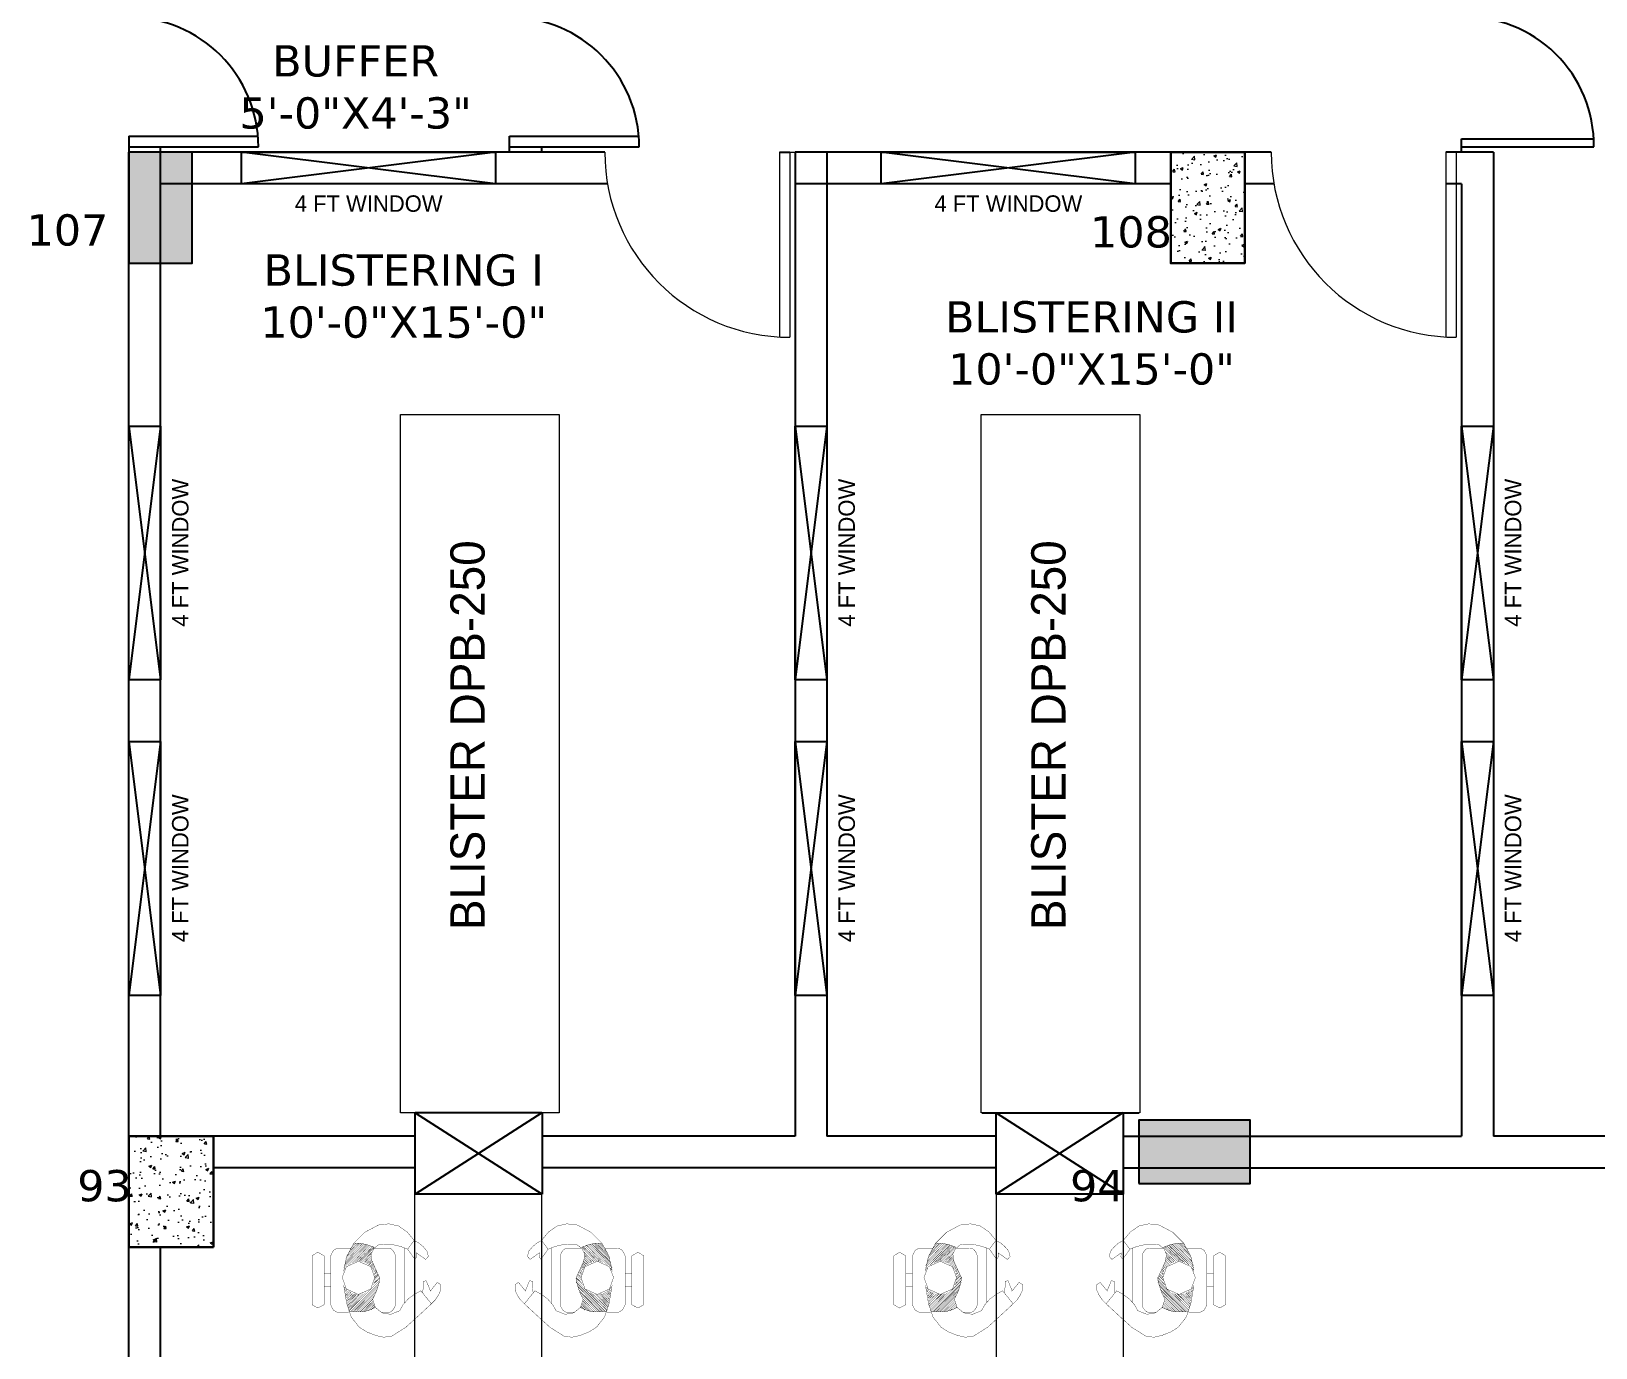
# Model space of a CAD drawing. Header units: inches. Extents: x -217 to 2701, y -906 to 3312.
# Drawn here: x 561.6 to 857.4, y 1628 to 1876.8 of the extents above; entities that cross this region are included whole.
import ezdxf

# ---------------------------------------------------------------- set-up
doc = ezdxf.new("R2010")
doc.units = ezdxf.units.IN
doc.header["$MEASUREMENT"] = 0
doc.linetypes.add('PHANTOM', pattern=[63.5, 31.75, -6.35, 6.35, -6.35, 6.35, -6.35])
doc.layers.get('0').update_dxf_attribs({"color": 8, "linetype": 'CONTINUOUS'})
for name, color, linetype, lineweight in [('AR. COLUMN', 160, 'CONTINUOUS', 30), ('AR. R.C.C HATCH', 253, 'CONTINUOUS', 9), ('PHAN', 8, 'PHANTOM', 18)]:
    doc.layers.add(name, color=color, linetype=linetype, lineweight=lineweight)
for name, color, linetype in [('COLUMN', 8, 'CONTINUOUS'), ('COLUMN HATCH', 8, 'CONTINUOUS'), ('MAA-CABLE TRAY', 8, 'CONTINUOUS'), ('TEXT', 8, 'CONTINUOUS'), ('WALL', 7, 'CONTINUOUS'), ('WINDOOW', 8, 'CONTINUOUS')]:
    doc.layers.add(name, color=color, linetype=linetype)
doc.styles.add('H St Bt', font='stylu.ttf')
doc.styles.add('VERDANA', font='verdana.ttf')

# ---------------------------------------------------------------- blocks, each defined once
blk = doc.blocks.new('BLISTER DPB 250')
at = {"layer": 'WINDOOW', "color": 0, "lineweight": 0}
for p, q in [((5169.06, 17605.56), (5199.06, 17605.56)), ((5169.06, 17473.56), (5169.06, 17605.56)), ((5199.06, 17605.56), (5199.06, 17473.56)), ((5199.06, 17473.56), (5169.06, 17473.56))]:
    blk.add_line(p, q, dxfattribs=at)
at = {"layer": 'TEXT', "color": 0, "lineweight": 0, "style": 'H St Bt'}
blk.add_text('BLISTER DPB-250', height=6.48, rotation=90, dxfattribs=at).set_placement((5185, 17508.09))
blk = doc.blocks.new('*U428')
at = {"layer": 'WALL', "color": 0}
for p, q in [((60520.06, 48188.77), (60526.06, 48188.77)), ((60520.06, 48140.77), (60520.06, 48188.77)), ((60526.06, 48188.77), (60520.06, 48140.77)), ((60520.06, 48188.77), (60526.06, 48140.77)), ((60526.06, 48188.77), (60526.06, 48140.77)), ((60526.06, 48140.77), (60520.06, 48140.77))]:
    blk.add_line(p, q, dxfattribs=at)
at = {"layer": 'TEXT', "lineweight": 0, "style": 'H St Bt'}
blk.add_text('4 FT WINDOW', height=3.1104, rotation=90, dxfattribs=at).set_placement((60531.34, 48150.84))
blk = doc.blocks.new('*U429')
at = {"layer": 'WALL', "color": 0}
for p, q in [((60520.06, 48188.77), (60526.06, 48188.77)), ((60520.06, 48140.77), (60520.06, 48188.77)), ((60526.06, 48188.77), (60520.06, 48140.77)), ((60520.06, 48188.77), (60526.06, 48140.77)), ((60526.06, 48188.77), (60526.06, 48140.77)), ((60526.06, 48140.77), (60520.06, 48140.77))]:
    blk.add_line(p, q, dxfattribs=at)
at = {"layer": 'TEXT', "lineweight": 0, "style": 'H St Bt'}
blk.add_text('4 FT WINDOW', height=3.1104, rotation=90, dxfattribs=at).set_placement((60531.34, 48150.84))
blk = doc.blocks.new('*U430')
at = {"layer": 'WALL', "color": 0}
for p, q in [((60520.06, 48188.77), (60526.06, 48188.77)), ((60520.06, 48140.77), (60520.06, 48188.77)), ((60526.06, 48188.77), (60520.06, 48140.77)), ((60520.06, 48188.77), (60526.06, 48140.77)), ((60526.06, 48188.77), (60526.06, 48140.77)), ((60526.06, 48140.77), (60520.06, 48140.77))]:
    blk.add_line(p, q, dxfattribs=at)
at = {"layer": 'TEXT', "lineweight": 0, "style": 'H St Bt'}
blk.add_text('4 FT WINDOW', height=3.1104, rotation=90, dxfattribs=at).set_placement((60531.34, 48150.84))
blk = doc.blocks.new('*U431')
at = {"layer": 'WALL', "color": 0}
for p, q in [((60520.06, 48188.77), (60526.06, 48188.77)), ((60520.06, 48140.77), (60520.06, 48188.77)), ((60526.06, 48188.77), (60520.06, 48140.77)), ((60520.06, 48188.77), (60526.06, 48140.77)), ((60526.06, 48188.77), (60526.06, 48140.77)), ((60526.06, 48140.77), (60520.06, 48140.77))]:
    blk.add_line(p, q, dxfattribs=at)
at = {"layer": 'TEXT', "lineweight": 0, "style": 'H St Bt'}
blk.add_text('4 FT WINDOW', height=3.1104, rotation=90, dxfattribs=at).set_placement((60531.34, 48150.84))
blk = doc.blocks.new('*U432')
at = {"layer": 'WALL', "color": 0}
for p, q in [((60520.06, 48188.77), (60526.06, 48188.77)), ((60520.06, 48140.77), (60520.06, 48188.77)), ((60526.06, 48188.77), (60520.06, 48140.77)), ((60520.06, 48188.77), (60526.06, 48140.77)), ((60526.06, 48188.77), (60526.06, 48140.77)), ((60526.06, 48140.77), (60520.06, 48140.77))]:
    blk.add_line(p, q, dxfattribs=at)
at = {"layer": 'TEXT', "lineweight": 0, "style": 'H St Bt'}
blk.add_text('4 FT WINDOW', height=3.1104, rotation=90, dxfattribs=at).set_placement((60531.34, 48150.84))
blk = doc.blocks.new('*U433')
at = {"layer": 'WALL', "color": 0}
for p, q in [((60520.06, 48188.77), (60526.06, 48188.77)), ((60520.06, 48140.77), (60520.06, 48188.77)), ((60526.06, 48188.77), (60520.06, 48140.77)), ((60520.06, 48188.77), (60526.06, 48140.77)), ((60526.06, 48188.77), (60526.06, 48140.77)), ((60526.06, 48140.77), (60520.06, 48140.77))]:
    blk.add_line(p, q, dxfattribs=at)
at = {"layer": 'TEXT', "lineweight": 0, "style": 'H St Bt'}
blk.add_text('4 FT WINDOW', height=3.1104, rotation=90, dxfattribs=at).set_placement((60531.34, 48150.84))
blk = doc.blocks.new('*U476')
at = {"layer": 'WALL', "color": 0}
for p, q in [((60520.06, 48188.77), (60526.06, 48188.77)), ((60520.06, 48140.77), (60520.06, 48188.77)), ((60526.06, 48188.77), (60520.06, 48140.77)), ((60520.06, 48188.77), (60526.06, 48140.77)), ((60526.06, 48188.77), (60526.06, 48140.77)), ((60526.06, 48140.77), (60520.06, 48140.77))]:
    blk.add_line(p, q, dxfattribs=at)
at = {"layer": 'TEXT', "lineweight": 0, "style": 'H St Bt'}
blk.add_text('4 FT WINDOW', height=3.1104, rotation=90, dxfattribs=at).set_placement((60531.34, 48150.84))
blk = doc.blocks.new('D1')
at = {"layer": 'WINDOOW', "color": 0, "lineweight": 0}
for p, q in [((2995.31, -11647.76), (2960.36, -11647.76)), ((2995.31, -11647.76), (2995.31, -11650.76)), ((2995.31, -11649.76), (2960.31, -11649.76))]:
    blk.add_line(p, q, dxfattribs=at)
blk.add_arc((2995.31, -11649.76), 35, 90, 180, dxfattribs=at)
blk = doc.blocks.new('*U479')
at = {"layer": 'WALL', "color": 0}
for p, q in [((60520.06, 48188.77), (60526.06, 48188.77)), ((60520.06, 48140.77), (60520.06, 48188.77)), ((60526.06, 48188.77), (60520.06, 48140.77)), ((60520.06, 48188.77), (60526.06, 48140.77)), ((60526.06, 48188.77), (60526.06, 48140.77)), ((60526.06, 48140.77), (60520.06, 48140.77))]:
    blk.add_line(p, q, dxfattribs=at)
at = {"layer": 'TEXT', "lineweight": 0, "style": 'H St Bt'}
blk.add_text('4 FT WINDOW', height=3.1104, rotation=90, dxfattribs=at).set_placement((60531.34, 48150.84))
blk = doc.blocks.new('DAASDASDASD')
at = {"lineweight": 18}
blk.add_wipeout([(0, -21), (0, 0), (-14, 0), (-14, -21)], dxfattribs=at)
at = {"layer": 'AR. R.C.C HATCH'}
h = blk.add_hatch(dxfattribs=at)
h.set_pattern_fill('AR-CONC', color=256, scale=0.75, angle=360, style=0)
h.set_pattern_definition([(50, (-15, -23), (5.37945, -0.47064), [0.5625, -6.1875]), (355, (-15, -23), (-1.0406, 5.6414), [0.45, -4.95]), (100.451, (-14.5517, -23.039), (4.3388, 5.1708), [0.47805, -5.2586]), (46.184, (-15, -21.5), (8.0043, -1.2414), [0.8438, -9.2813]), (96.636, (-14.333, -21.6034), (7.01, 7.306), [0.717, -7.8879]), (351.184, (-15, -21.5), (7.01, 7.306), [0.675, -7.425]), (21, (-14.25, -21.875), (4.4768, -3.01964), [0.5625, -6.1875]), (326, (-14.25, -21.875), (1.8249, 5.4386), [0.45, -4.95]), (71.451, (-13.877, -22.1266), (6.3017, 2.419), [0.47805, -5.2586]), (37.5, (-15, -23), (0.0912, 2.4967), [0, -4.89, 0, -5.025, 0, -4.96875]), (7.5, (-15, -23), (1.97302, 2.9581), [0, -2.865, 0, -4.7775, 0, -1.89375]), (327.5, (-16.6725, -23), (4.00367, -0.16916), [0, -1.875, 0, -5.85, 0, -7.7625]), (317.5, (-17.4225, -23), (4.3739, 0.7508), [0, -2.4375, 0, -3.885, 0, -5.5125])])
h.paths.add_polyline_path([(0, 0), (-14, 0), (-14, -21), (0, -21)])
at = {"layer": 'AR. COLUMN'}
blk.add_lwpolyline([(0, -21), (0, 0), (-14, 0), (-14, -21)], close=True, dxfattribs=at)
at = {"layer": 'MAA-CABLE TRAY', "lineweight": 18}
for points in [[(-14, -21), (-14, 0), (0, 0), (0, -21)], [(-14, 0), (0, 0), (0, -21), (-14, -21)]]:
    blk.add_lwpolyline(points, close=True, dxfattribs=at)
blk = doc.blocks.new('SADSDADSA')
at = {"lineweight": 18}
blk.add_wipeout([(0, -21), (0, 0), (-16, 0), (-16, -21)], dxfattribs=at)
at = {"layer": 'AR. R.C.C HATCH'}
h = blk.add_hatch(dxfattribs=at)
h.set_pattern_fill('AR-CONC', color=256, scale=0.75, angle=360, style=0)
h.set_pattern_definition([(50, (-15, -23), (5.37945, -0.47064), [0.5625, -6.1875]), (355, (-15, -23), (-1.0406, 5.6414), [0.45, -4.95]), (100.451, (-14.5517, -23.039), (4.3388, 5.1708), [0.47805, -5.2586]), (46.184, (-15, -21.5), (8.0043, -1.2414), [0.8438, -9.2813]), (96.636, (-14.333, -21.6034), (7.01, 7.306), [0.717, -7.8879]), (351.184, (-15, -21.5), (7.01, 7.306), [0.675, -7.425]), (21, (-14.25, -21.875), (4.4768, -3.01964), [0.5625, -6.1875]), (326, (-14.25, -21.875), (1.8249, 5.4386), [0.45, -4.95]), (71.451, (-13.877, -22.1266), (6.3017, 2.419), [0.47805, -5.2586]), (37.5, (-15, -23), (0.0912, 2.4967), [0, -4.89, 0, -5.025, 0, -4.96875]), (7.5, (-15, -23), (1.97302, 2.9581), [0, -2.865, 0, -4.7775, 0, -1.89375]), (327.5, (-16.6725, -23), (4.00367, -0.16916), [0, -1.875, 0, -5.85, 0, -7.7625]), (317.5, (-17.4225, -23), (4.3739, 0.7508), [0, -2.4375, 0, -3.885, 0, -5.5125])])
h.paths.add_polyline_path([(0, 0), (-16, 0), (-16, -21), (0, -21)])
at = {"layer": 'AR. COLUMN'}
blk.add_lwpolyline([(0, -21), (0, 0), (-16, 0), (-16, -21)], close=True, dxfattribs=at)
at = {"layer": 'MAA-CABLE TRAY', "lineweight": 18}
for points in [[(-16, -21), (-16, 0), (0, 0), (0, -21)], [(-16, 0), (0, 0), (0, -21), (-16, -21)]]:
    blk.add_lwpolyline(points, close=True, dxfattribs=at)

msp = doc.modelspace()

# ---------------------------------------------------------------- hatches: boundary and pattern name
at = {"layer": 'COLUMN HATCH', "linetype": 'Continuous'}
for points in [[(580, 1833), (592, 1833), (592, 1854), (580, 1854)], [(791, 1854), (777, 1854), (777, 1833), (791, 1833)], [(771, 1671), (771, 1659), (792, 1659), (792, 1671)], [(592, 1668), (580, 1668), (580, 1647), (592, 1647)], [(584, 1647), (596, 1647), (596, 1668), (584, 1668)]]:
    msp.add_hatch(color=256, dxfattribs=at).paths.add_polyline_path(points)
at = {"layer": 'TEXT', "lineweight": 0}
for points in [[(580, 1833), (592, 1833), (592, 1854), (580, 1854)], [(791, 1854), (777, 1854), (777, 1833), (791, 1833)], [(584, 1647), (596, 1647), (596, 1668), (584, 1668)]]:
    msp.add_hatch(color=256, dxfattribs=at).paths.add_polyline_path(points)

# ---------------------------------------------------------------- linework, layer by layer
at = {"layer": 'COLUMN', "linetype": 'Continuous'}
for p, q in [((580, 1857), (604.42, 1857)), ((580, 1857), (580, 1833)), ((580, 1855), (604.5, 1855)), ((585.96, 1854), (585.96, 1855)), ((586, 1854), (586, 1855)), ((652, 1854), (652, 1857)), ((652, 1857), (676.42, 1857)), ((652, 1855), (676.5, 1855)), ((658, 1855), (658, 1854)), ((832, 1856.5), (856.95, 1856.5)), ((832, 1854), (832, 1856.5)), ((832, 1855), (857, 1855)), ((703, 1854), (705, 1854)), ((634.17, 1657), (634.17, 1672.4)), ((658.09, 1672.4), (634.17, 1657)), ((634.17, 1672.4), (658.17, 1657)), ((658.09, 1672.4), (634.17, 1672.4)), ((658.17, 1672.4), (658.17, 1657)), ((741.33, 1672.4), (771, 1672.4)), ((744, 1657), (744, 1672.4)), ((767.92, 1672.4), (744, 1657)), ((744, 1672.4), (768, 1657)), ((768, 1672.4), (768, 1657)), ((658.17, 1657), (634.17, 1657)), ((768, 1657), (744, 1657)), ((580, 1647), (596, 1647))]:
    msp.add_line(p, q, dxfattribs=at)
for points in [[(580, 1833), (592, 1833), (592, 1854), (580, 1854)], [(596, 1668), (580, 1668), (580, 1647)], [(584, 1668), (584, 1647)], [(592, 1647), (592, 1668)], [(596, 1647), (596, 1668)]]:
    msp.add_lwpolyline(points, dxfattribs=at)
for points in [[(777, 1833), (791, 1833), (791, 1854), (777, 1854)], [(771, 1659), (792, 1659), (792, 1671), (771, 1671)]]:
    msp.add_lwpolyline(points, close=True, dxfattribs=at)
for centre, radius, start, end in [((580, 1855), 24.5, 0, 90), ((652, 1855), 24.5, 0, 90), ((832.83, 1855.35), 24.17, 359.1818, 91.9757)]:
    msp.add_arc(centre, radius, start, end, dxfattribs=at)
at = {"layer": 'PHAN', "lineweight": 0}
for p, q in [((634, 1657), (634, 1463.63)), ((658, 1657), (658, 1463.63)), ((744, 1657), (744, 1463.63)), ((768, 1657), (768, 1463.63))]:
    msp.add_line(p, q, dxfattribs=at)
at = {"layer": 'PHAN', "lineweight": 0, "const_width": 0.0614}
for points in [[(620.62, 1642.44), (621.19, 1645.24), (622.56, 1647.75), (624.61, 1649.8), (627.18, 1651.17)], [(671.38, 1642.44), (670.81, 1645.24), (669.44, 1647.75), (667.39, 1649.8), (664.82, 1651.17)], [(730.62, 1642.44), (731.19, 1645.24), (732.56, 1647.75), (734.61, 1649.8), (737.18, 1651.17)], [(737.18, 1651.17), (739.17, 1651.4), (741, 1650.99), (742.65, 1649.85), (743.96, 1648.26)], [(774.82, 1651.17), (772.83, 1651.4), (771, 1650.99), (769.35, 1649.85), (768.04, 1648.26)], [(781.38, 1642.44), (780.81, 1645.24), (779.44, 1647.75), (777.39, 1649.8), (774.82, 1651.17)], [(624.78, 1647.57), (620.68, 1643.53)], [(624.44, 1647.57), (620.85, 1643.98)], [(667.22, 1647.57), (671.32, 1643.53)], [(667.56, 1647.57), (671.15, 1643.98)], [(734.78, 1647.57), (730.68, 1643.53)], [(734.44, 1647.57), (730.85, 1643.98)], [(734.16, 1647.63), (730.96, 1644.32)], [(733.93, 1647.75), (731.02, 1644.84)], [(733.59, 1647.75), (731.25, 1645.35)], [(733.3, 1647.75), (731.48, 1645.86)], [(732.96, 1647.75), (731.82, 1646.55)], [(732.56, 1647.63), (732.33, 1647.4)], [(732.45, 1647.63), (733.81, 1647.75), (735.24, 1647.4), (736.38, 1646.95)], [(735.98, 1644.38), (735.81, 1645.69), (736.32, 1646.72), (737.18, 1647.4), (738.43, 1647.57)], [(738.43, 1647.57), (739.92, 1647.46), (741.4, 1647.12), (742.71, 1646.61)], [(743.96, 1648.26), (742.71, 1646.61), (744.08, 1644.72)], [(743.96, 1648.26), (744.88, 1647.75), (745.67, 1647.06), (746.36, 1646.26), (746.64, 1645.24)], [(768.04, 1648.26), (767.12, 1647.75), (766.33, 1647.06), (765.64, 1646.26), (765.36, 1645.24)], [(768.04, 1648.26), (769.29, 1646.61), (767.92, 1644.72)], [(773.57, 1647.57), (772.08, 1647.46), (770.6, 1647.12), (769.29, 1646.61)], [(776.02, 1644.38), (776.19, 1645.69), (775.68, 1646.72), (774.82, 1647.4), (773.57, 1647.57)], [(779.55, 1647.63), (778.19, 1647.75), (776.76, 1647.4), (775.62, 1646.95)], [(777.22, 1647.57), (781.32, 1643.53)], [(777.56, 1647.57), (781.15, 1643.98)], [(777.84, 1647.63), (781.04, 1644.32)], [(778.07, 1647.75), (780.98, 1644.84)], [(778.41, 1647.75), (780.75, 1645.35)], [(778.7, 1647.75), (780.52, 1645.86)], [(779.04, 1647.75), (780.18, 1646.55)], [(779.44, 1647.63), (779.67, 1647.4)], [(614.64, 1636.11), (614.64, 1645.35)], [(616.92, 1645.35), (616.92, 1636.11)], [(618.17, 1645.35), (618.17, 1636.11)], [(625.01, 1647.46), (620.62, 1643.13)], [(625.3, 1647.4), (621.54, 1643.64)], [(625.52, 1647.4), (622.33, 1644.04)], [(625.75, 1647.23), (622.73, 1644.21)], [(625.98, 1646.09), (624.04, 1644.21)], [(625.81, 1645.69), (624.39, 1644.16)], [(625.81, 1645.35), (624.56, 1644.04)], [(625.81, 1645.01), (624.78, 1643.98)], [(625.87, 1644.72), (625.01, 1643.87)], [(630.43, 1636.11), (630.43, 1645.35)], [(632.14, 1646.89), (632.14, 1636.46)], [(659.86, 1646.89), (659.86, 1636.46)], [(661.57, 1636.11), (661.57, 1645.35)], [(666.02, 1646.09), (667.96, 1644.21)], [(666.13, 1644.72), (666.99, 1643.87)], [(666.19, 1645.69), (667.61, 1644.16)], [(666.19, 1645.35), (667.44, 1644.04)], [(666.19, 1645.01), (667.22, 1643.98)], [(666.25, 1647.23), (669.27, 1644.21)], [(666.48, 1647.4), (669.67, 1644.04)], [(666.7, 1647.4), (670.46, 1643.64)], [(666.99, 1647.46), (671.38, 1643.13)], [(673.83, 1645.35), (673.83, 1636.11)], [(675.08, 1645.35), (675.08, 1636.11)], [(677.36, 1636.11), (677.36, 1645.35)], [(724.64, 1645.35), (725.72, 1646.04), (726.92, 1645.35)], [(724.64, 1636.11), (724.64, 1645.35)], [(726.92, 1645.35), (726.92, 1636.11)], [(728.17, 1645.35), (728.4, 1645.86), (728.69, 1646.38), (729.25, 1646.72), (729.77, 1646.78)], [(728.17, 1645.35), (728.17, 1636.11)], [(731.99, 1646.78), (729.77, 1646.78)], [(735.01, 1647.46), (730.62, 1643.13)], [(735.3, 1647.4), (731.54, 1643.64)], [(735.52, 1647.4), (732.33, 1644.04)], [(735.75, 1647.23), (732.73, 1644.21)], [(736.1, 1647.12), (733.07, 1644.32)], [(736.27, 1647.06), (733.42, 1644.32)], [(736.38, 1646.95), (733.76, 1644.32)], [(735.98, 1646.09), (734.04, 1644.21)], [(735.81, 1645.69), (734.39, 1644.16)], [(735.81, 1645.35), (734.56, 1644.04)], [(735.81, 1645.01), (734.78, 1643.98)], [(735.87, 1644.72), (735.01, 1643.87)], [(738.89, 1646.78), (736.38, 1646.78)], [(738.89, 1646.78), (739.52, 1646.72), (739.92, 1646.38), (740.26, 1645.86), (740.43, 1645.35)], [(740.43, 1636.11), (740.43, 1645.35)], [(742.14, 1646.89), (742.14, 1636.46)], [(744.08, 1644.72), (744.42, 1645.18), (744.36, 1645.92)], [(746.13, 1644.67), (744.36, 1645.92)], [(746.64, 1645.24), (746.13, 1644.67)], [(765.36, 1645.24), (765.87, 1644.67)], [(765.87, 1644.67), (767.64, 1645.92)], [(767.92, 1644.72), (767.58, 1645.18), (767.64, 1645.92)], [(769.86, 1646.89), (769.86, 1636.46)], [(773.11, 1646.78), (772.48, 1646.72), (772.08, 1646.38), (771.74, 1645.86), (771.57, 1645.35)], [(771.57, 1636.11), (771.57, 1645.35)], [(773.11, 1646.78), (775.62, 1646.78)], [(775.62, 1646.95), (778.24, 1644.32)], [(775.73, 1647.06), (778.58, 1644.32)], [(775.9, 1647.12), (778.93, 1644.32)], [(776.02, 1646.09), (777.96, 1644.21)], [(776.13, 1644.72), (776.99, 1643.87)], [(776.19, 1645.69), (777.61, 1644.16)], [(776.19, 1645.35), (777.44, 1644.04)], [(776.19, 1645.01), (777.22, 1643.98)], [(776.25, 1647.23), (779.27, 1644.21)], [(776.48, 1647.4), (779.67, 1644.04)], [(776.7, 1647.4), (780.46, 1643.64)], [(776.99, 1647.46), (781.38, 1643.13)], [(780.01, 1646.78), (782.23, 1646.78)], [(783.83, 1645.35), (783.6, 1645.86), (783.31, 1646.38), (782.75, 1646.72), (782.23, 1646.78)], [(783.83, 1645.35), (783.83, 1636.11)], [(787.36, 1645.35), (786.28, 1646.04), (785.08, 1645.35)], [(785.08, 1645.35), (785.08, 1636.11)], [(787.36, 1636.11), (787.36, 1645.35)], [(616.92, 1642.1), (618.17, 1642.1)], [(623.42, 1644.32), (625.75, 1643.3), (626.49, 1641.25), (625.75, 1639.08), (623.42, 1638.05), (621.14, 1639.08), (620.34, 1641.25), (621.14, 1643.3), (623.42, 1644.32)], [(620.96, 1643.01), (620.62, 1642.67)], [(625.98, 1644.49), (625.24, 1643.7)], [(626.1, 1644.32), (625.41, 1643.64)], [(626.15, 1643.98), (625.52, 1643.36)], [(626.27, 1643.81), (625.75, 1643.3)], [(626.32, 1643.53), (625.81, 1643.01)], [(625.98, 1644.38), (627.46, 1641.13), (627.18, 1639.76), (626.72, 1638.4), (626.1, 1637.14)], [(626.38, 1643.3), (625.98, 1642.96)], [(626.49, 1643.13), (626.1, 1642.67)], [(626.67, 1642.84), (626.27, 1642.44)], [(626.72, 1642.61), (626.32, 1642.27)], [(626.84, 1642.44), (626.38, 1641.93)], [(626.95, 1642.27), (626.38, 1641.76)], [(627.12, 1641.93), (626.49, 1641.42)], [(627.12, 1641.76), (626.49, 1641.13)], [(666.02, 1644.38), (664.54, 1641.13), (664.82, 1639.76), (665.28, 1638.4), (665.9, 1637.14)], [(664.88, 1641.93), (665.51, 1641.42)], [(664.88, 1641.76), (665.51, 1641.13)], [(665.05, 1642.27), (665.62, 1641.76)], [(665.16, 1642.44), (665.62, 1641.93)], [(665.28, 1642.61), (665.68, 1642.27)], [(665.33, 1642.84), (665.73, 1642.44)], [(668.58, 1644.32), (666.25, 1643.3), (665.51, 1641.25), (666.25, 1639.08), (668.58, 1638.05), (670.86, 1639.08), (671.66, 1641.25), (670.86, 1643.3), (668.58, 1644.32)], [(665.51, 1643.13), (665.9, 1642.67)], [(665.62, 1643.3), (666.02, 1642.96)], [(665.68, 1643.53), (666.19, 1643.01)], [(665.73, 1643.81), (666.25, 1643.3)], [(665.85, 1643.98), (666.48, 1643.36)], [(665.9, 1644.32), (666.59, 1643.64)], [(666.02, 1644.49), (666.76, 1643.7)], [(671.04, 1643.01), (671.38, 1642.67)], [(675.08, 1642.1), (673.83, 1642.1)], [(726.92, 1642.1), (728.17, 1642.1)], [(733.42, 1644.32), (735.75, 1643.3), (736.49, 1641.25), (735.75, 1639.08), (733.42, 1638.05), (731.14, 1639.08), (730.34, 1641.25), (731.14, 1643.3), (733.42, 1644.32)], [(730.96, 1643.01), (730.62, 1642.67)], [(735.98, 1644.49), (735.24, 1643.7)], [(736.1, 1644.32), (735.41, 1643.64)], [(736.15, 1643.98), (735.52, 1643.36)], [(736.27, 1643.81), (735.75, 1643.3)], [(736.32, 1643.53), (735.81, 1643.01)], [(735.98, 1644.38), (737.46, 1641.13), (737.18, 1639.76), (736.72, 1638.4), (736.1, 1637.14)], [(736.38, 1643.3), (735.98, 1642.96)], [(736.49, 1643.13), (736.1, 1642.67)], [(736.67, 1642.84), (736.27, 1642.44)], [(736.72, 1642.61), (736.32, 1642.27)], [(736.84, 1642.44), (736.38, 1641.93)], [(736.95, 1642.27), (736.38, 1641.76)], [(737.12, 1641.93), (736.49, 1641.42)], [(737.12, 1641.76), (736.49, 1641.13)], [(776.02, 1644.38), (774.54, 1641.13), (774.82, 1639.76), (775.28, 1638.4), (775.9, 1637.14)], [(774.88, 1641.93), (775.51, 1641.42)], [(774.88, 1641.76), (775.51, 1641.13)], [(775.05, 1642.27), (775.62, 1641.76)], [(775.16, 1642.44), (775.62, 1641.93)], [(775.28, 1642.61), (775.68, 1642.27)], [(775.33, 1642.84), (775.73, 1642.44)], [(778.58, 1644.32), (776.25, 1643.3), (775.51, 1641.25), (776.25, 1639.08), (778.58, 1638.05), (780.86, 1639.08), (781.66, 1641.25), (780.86, 1643.3), (778.58, 1644.32)], [(775.51, 1643.13), (775.9, 1642.67)], [(775.62, 1643.3), (776.02, 1642.96)], [(775.68, 1643.53), (776.19, 1643.01)], [(775.73, 1643.81), (776.25, 1643.3)], [(775.85, 1643.98), (776.48, 1643.36)], [(775.9, 1644.32), (776.59, 1643.64)], [(776.02, 1644.49), (776.76, 1643.7)], [(781.04, 1643.01), (781.38, 1642.67)], [(785.08, 1642.1), (783.83, 1642.1)], [(618.17, 1639.54), (616.92, 1639.54)], [(631.23, 1634.98), (631.85, 1636.11), (632.82, 1637.2), (633.96, 1638.05), (635.22, 1638.74), (637.21, 1636.28), (634.88, 1634.12), (632.37, 1631.84), (629.75, 1630.19), (628.2, 1629.96), (626.67, 1630.3), (624.96, 1630.98), (623.59, 1631.84), (622.05, 1633.78), (621.19, 1636.34), (620.62, 1639.76)], [(620.96, 1639.42), (620.74, 1639.25)], [(621.02, 1639.19), (620.74, 1639.02)], [(621.19, 1639.02), (620.85, 1638.74)], [(621.25, 1638.85), (620.96, 1638.51)], [(621.54, 1638.74), (620.96, 1638.17)], [(627.46, 1640.73), (621.59, 1634.92)], [(627.46, 1640.39), (621.88, 1634.8)], [(627.24, 1639.88), (622.1, 1634.75)], [(627.12, 1639.54), (622.39, 1634.75)], [(627.01, 1639.02), (622.67, 1634.75)], [(627.46, 1641.13), (626.15, 1639.88)], [(627.24, 1641.59), (626.38, 1640.73)], [(627.46, 1641.3), (626.38, 1640.28)], [(635.67, 1639.36), (635.56, 1638.4)], [(636.25, 1640.62), (635.67, 1640.56)], [(635.67, 1640.56), (635.67, 1639.36)], [(637.02, 1638.72), (636.25, 1640.62)], [(636.96, 1638.65), (638.33, 1640.33)], [(637.21, 1636.28), (637.95, 1637.03), (638.53, 1637.9), (638.98, 1638.86), (638.97, 1639.92)], [(638.97, 1639.92), (638.33, 1640.33)], [(653.03, 1639.92), (653.67, 1640.33)], [(654.79, 1636.28), (654.05, 1637.03), (653.47, 1637.9), (653.02, 1638.86), (653.03, 1639.92)], [(655.04, 1638.65), (653.67, 1640.33)], [(660.77, 1634.98), (660.15, 1636.11), (659.18, 1637.2), (658.04, 1638.05), (656.78, 1638.74), (654.79, 1636.28), (657.12, 1634.12), (659.63, 1631.84), (662.25, 1630.19), (663.8, 1629.96), (665.33, 1630.3), (667.04, 1630.98), (668.41, 1631.84), (669.95, 1633.78), (670.81, 1636.34), (671.38, 1639.76)], [(654.98, 1638.72), (655.75, 1640.62)], [(655.75, 1640.62), (656.33, 1640.56)], [(656.33, 1640.56), (656.33, 1639.36)], [(656.33, 1639.36), (656.44, 1638.4)], [(664.54, 1641.3), (665.62, 1640.28)], [(664.54, 1641.13), (665.85, 1639.88)], [(664.54, 1640.73), (670.41, 1634.92)], [(664.54, 1640.39), (670.12, 1634.8)], [(664.76, 1641.59), (665.62, 1640.73)], [(664.76, 1639.88), (669.9, 1634.75)], [(664.88, 1639.54), (669.61, 1634.75)], [(664.99, 1639.02), (669.33, 1634.75)], [(670.46, 1638.74), (671.04, 1638.17)], [(670.75, 1638.85), (671.04, 1638.51)], [(670.81, 1639.02), (671.15, 1638.74)], [(670.98, 1639.19), (671.26, 1639.02)], [(671.04, 1639.42), (671.26, 1639.25)], [(673.83, 1639.54), (675.08, 1639.54)], [(728.17, 1639.54), (726.92, 1639.54)], [(741.23, 1634.98), (741.85, 1636.11), (742.82, 1637.2), (743.96, 1638.05), (745.22, 1638.74), (747.21, 1636.28), (744.88, 1634.12), (742.37, 1631.84), (739.75, 1630.19), (738.2, 1629.96), (736.67, 1630.3), (734.96, 1630.98), (733.59, 1631.84), (732.05, 1633.78), (731.19, 1636.34), (730.62, 1639.76)], [(730.96, 1639.42), (730.74, 1639.25)], [(731.02, 1639.19), (730.74, 1639.02)], [(731.19, 1639.02), (730.85, 1638.74)], [(731.25, 1638.85), (730.96, 1638.51)], [(731.54, 1638.74), (730.96, 1638.17)], [(737.46, 1640.73), (731.59, 1634.92)], [(737.46, 1640.39), (731.88, 1634.8)], [(737.24, 1639.88), (732.1, 1634.75)], [(737.12, 1639.54), (732.39, 1634.75)], [(737.01, 1639.02), (732.67, 1634.75)], [(737.46, 1641.13), (736.15, 1639.88)], [(737.24, 1641.59), (736.38, 1640.73)], [(737.46, 1641.3), (736.38, 1640.28)], [(745.67, 1639.36), (745.56, 1638.4)], [(746.25, 1640.62), (745.67, 1640.56)], [(745.67, 1640.56), (745.67, 1639.36)], [(747.02, 1638.72), (746.25, 1640.62)], [(746.96, 1638.65), (748.33, 1640.33)], [(747.21, 1636.28), (747.95, 1637.03), (748.53, 1637.9), (748.98, 1638.86), (748.97, 1639.92)], [(748.97, 1639.92), (748.33, 1640.33)], [(763.03, 1639.92), (763.67, 1640.33)], [(764.79, 1636.28), (764.05, 1637.03), (763.47, 1637.9), (763.02, 1638.86), (763.03, 1639.92)], [(765.04, 1638.65), (763.67, 1640.33)], [(770.77, 1634.98), (770.15, 1636.11), (769.18, 1637.2), (768.04, 1638.05), (766.78, 1638.74), (764.79, 1636.28), (767.12, 1634.12), (769.63, 1631.84), (772.25, 1630.19), (773.8, 1629.96), (775.33, 1630.3), (777.04, 1630.98), (778.41, 1631.84), (779.95, 1633.78), (780.81, 1636.34), (781.38, 1639.76)], [(764.98, 1638.72), (765.75, 1640.62)], [(765.75, 1640.62), (766.33, 1640.56)], [(766.33, 1640.56), (766.33, 1639.36)], [(766.33, 1639.36), (766.44, 1638.4)], [(774.54, 1641.3), (775.62, 1640.28)], [(774.54, 1641.13), (775.85, 1639.88)], [(774.54, 1640.73), (780.41, 1634.92)], [(774.54, 1640.39), (780.12, 1634.8)], [(774.76, 1641.59), (775.62, 1640.73)], [(774.76, 1639.88), (779.9, 1634.75)], [(774.88, 1639.54), (779.61, 1634.75)], [(774.99, 1639.02), (779.33, 1634.75)], [(780.46, 1638.74), (781.04, 1638.17)], [(780.75, 1638.85), (781.04, 1638.51)], [(780.81, 1639.02), (781.15, 1638.74)], [(780.98, 1639.19), (781.26, 1639.02)], [(781.04, 1639.42), (781.26, 1639.25)], [(783.83, 1639.54), (785.08, 1639.54)], [(616.92, 1636.11), (615.72, 1635.49), (614.64, 1636.11)], [(619.77, 1634.63), (619.25, 1634.75), (618.69, 1635.09), (618.4, 1635.6), (618.17, 1636.11)], [(621.71, 1638.57), (620.96, 1637.88)], [(621.99, 1638.51), (621.02, 1637.66)], [(622.1, 1638.34), (621.14, 1637.37)], [(622.33, 1638.22), (621.19, 1637.14)], [(622.67, 1638.17), (621.19, 1636.8)], [(622.9, 1638.17), (621.25, 1636.51)], [(623.19, 1638.17), (621.25, 1636.17)], [(623.81, 1638.17), (621.36, 1635.66)], [(623.53, 1638.05), (621.36, 1635.95)], [(624.27, 1638.17), (621.48, 1635.43)], [(624.78, 1638.4), (621.54, 1635.09)], [(626.72, 1638.51), (622.96, 1634.75)], [(626.38, 1637.83), (623.3, 1634.75)], [(626.1, 1637.14), (623.7, 1634.75)], [(626.15, 1636.8), (624.04, 1634.75)], [(626.15, 1636.51), (624.39, 1634.75)], [(626.32, 1636.34), (624.78, 1634.8)], [(626.38, 1636.11), (625.24, 1634.92)], [(626.49, 1635.83), (625.75, 1635.09)], [(631.23, 1634.98), (629.52, 1634.29), (627.86, 1634.57), (626.61, 1635.6), (626.1, 1637.14)], [(630.43, 1636.11), (630.26, 1635.6), (629.92, 1635.09), (629.52, 1634.75), (628.89, 1634.63)], [(660.77, 1634.98), (662.48, 1634.29), (664.14, 1634.57), (665.39, 1635.6), (665.9, 1637.14)], [(661.57, 1636.11), (661.74, 1635.6), (662.08, 1635.09), (662.48, 1634.75), (663.11, 1634.63)], [(665.28, 1638.51), (669.04, 1634.75)], [(665.51, 1635.83), (666.25, 1635.09)], [(665.62, 1637.83), (668.7, 1634.75)], [(665.62, 1636.11), (666.76, 1634.92)], [(665.68, 1636.34), (667.22, 1634.8)], [(665.85, 1636.8), (667.96, 1634.75)], [(665.85, 1636.51), (667.61, 1634.75)], [(665.9, 1637.14), (668.3, 1634.75)], [(667.22, 1638.4), (670.46, 1635.09)], [(667.73, 1638.17), (670.52, 1635.43)], [(668.19, 1638.17), (670.64, 1635.66)], [(668.47, 1638.05), (670.64, 1635.95)], [(668.81, 1638.17), (670.75, 1636.17)], [(669.1, 1638.17), (670.75, 1636.51)], [(669.33, 1638.17), (670.81, 1636.8)], [(669.67, 1638.22), (670.81, 1637.14)], [(669.9, 1638.34), (670.86, 1637.37)], [(670.01, 1638.51), (670.98, 1637.66)], [(670.29, 1638.57), (671.04, 1637.88)], [(672.23, 1634.63), (672.75, 1634.75), (673.31, 1635.09), (673.6, 1635.6), (673.83, 1636.11)], [(675.08, 1636.11), (676.28, 1635.49), (677.36, 1636.11)], [(726.92, 1636.11), (725.72, 1635.49), (724.64, 1636.11)], [(729.77, 1634.63), (729.25, 1634.75), (728.69, 1635.09), (728.4, 1635.6), (728.17, 1636.11)], [(731.71, 1638.57), (730.96, 1637.88)], [(731.99, 1638.51), (731.02, 1637.66)], [(732.1, 1638.34), (731.14, 1637.37)], [(732.33, 1638.22), (731.19, 1637.14)], [(732.67, 1638.17), (731.19, 1636.8)], [(732.9, 1638.17), (731.25, 1636.51)], [(733.19, 1638.17), (731.25, 1636.17)], [(733.81, 1638.17), (731.36, 1635.66)], [(733.53, 1638.05), (731.36, 1635.95)], [(734.27, 1638.17), (731.48, 1635.43)], [(734.78, 1638.4), (731.54, 1635.09)], [(736.72, 1638.51), (732.96, 1634.75)], [(736.38, 1637.83), (733.3, 1634.75)], [(736.1, 1637.14), (733.7, 1634.75)], [(736.15, 1636.8), (734.04, 1634.75)], [(736.15, 1636.51), (734.39, 1634.75)], [(736.32, 1636.34), (734.78, 1634.8)], [(736.38, 1636.11), (735.24, 1634.92)], [(736.49, 1635.83), (735.75, 1635.09)], [(741.23, 1634.98), (739.52, 1634.29), (737.86, 1634.57), (736.61, 1635.6), (736.1, 1637.14)], [(740.43, 1636.11), (740.26, 1635.6), (739.92, 1635.09), (739.52, 1634.75), (738.89, 1634.63)], [(770.77, 1634.98), (772.48, 1634.29), (774.14, 1634.57), (775.39, 1635.6), (775.9, 1637.14)], [(771.57, 1636.11), (771.74, 1635.6), (772.08, 1635.09), (772.48, 1634.75), (773.11, 1634.63)], [(775.28, 1638.51), (779.04, 1634.75)], [(775.51, 1635.83), (776.25, 1635.09)], [(775.62, 1637.83), (778.7, 1634.75)], [(775.62, 1636.11), (776.76, 1634.92)], [(775.68, 1636.34), (777.22, 1634.8)], [(775.85, 1636.8), (777.96, 1634.75)], [(775.85, 1636.51), (777.61, 1634.75)], [(775.9, 1637.14), (778.3, 1634.75)], [(777.22, 1638.4), (780.46, 1635.09)], [(777.73, 1638.17), (780.52, 1635.43)], [(778.19, 1638.17), (780.64, 1635.66)], [(778.47, 1638.05), (780.64, 1635.95)], [(778.81, 1638.17), (780.75, 1636.17)], [(779.1, 1638.17), (780.75, 1636.51)], [(779.33, 1638.17), (780.81, 1636.8)], [(779.67, 1638.22), (780.81, 1637.14)], [(779.9, 1638.34), (780.86, 1637.37)], [(780.01, 1638.51), (780.98, 1637.66)], [(780.29, 1638.57), (781.04, 1637.88)], [(782.23, 1634.63), (782.75, 1634.75), (783.31, 1635.09), (783.6, 1635.6), (783.83, 1636.11)], [(785.08, 1636.11), (786.28, 1635.49), (787.36, 1636.11)], [(619.77, 1634.63), (621.59, 1634.63)], [(626.67, 1635.6), (625.47, 1635.09), (624.16, 1634.75), (622.9, 1634.75), (621.59, 1634.92)], [(626.61, 1635.66), (626.32, 1635.43)], [(627.81, 1634.63), (628.89, 1634.63)], [(664.19, 1634.63), (663.11, 1634.63)], [(665.33, 1635.6), (666.53, 1635.09), (667.84, 1634.75), (669.1, 1634.75), (670.41, 1634.92)], [(665.39, 1635.66), (665.68, 1635.43)], [(672.23, 1634.63), (670.41, 1634.63)], [(729.77, 1634.63), (731.59, 1634.63)], [(736.67, 1635.6), (735.47, 1635.09), (734.16, 1634.75), (732.9, 1634.75), (731.59, 1634.92)], [(736.61, 1635.66), (736.32, 1635.43)], [(737.81, 1634.63), (738.89, 1634.63)], [(774.19, 1634.63), (773.11, 1634.63)], [(775.33, 1635.6), (776.53, 1635.09), (777.84, 1634.75), (779.1, 1634.75), (780.41, 1634.92)], [(775.39, 1635.66), (775.68, 1635.43)], [(782.23, 1634.63), (780.41, 1634.63)]]:
    msp.add_lwpolyline(points, dxfattribs=at)
at = {"layer": 'PHAN', "linetype": 'Continuous', "const_width": 0.0614}
for points in [[(627.18, 1651.17), (629.17, 1651.4), (631, 1650.99), (632.65, 1649.85), (633.96, 1648.26)], [(664.82, 1651.17), (662.83, 1651.4), (661, 1650.99), (659.35, 1649.85), (658.04, 1648.26)], [(624.16, 1647.63), (620.96, 1644.32)], [(623.93, 1647.75), (621.02, 1644.84)], [(623.59, 1647.75), (621.25, 1645.35)], [(623.3, 1647.75), (621.48, 1645.86)], [(622.96, 1647.75), (621.82, 1646.55)], [(622.56, 1647.63), (622.33, 1647.4)], [(622.45, 1647.63), (623.81, 1647.75), (625.24, 1647.4), (626.38, 1646.95)], [(625.98, 1644.38), (625.81, 1645.69), (626.32, 1646.72), (627.18, 1647.4), (628.43, 1647.57)], [(628.43, 1647.57), (629.92, 1647.46), (631.4, 1647.12), (632.71, 1646.61)], [(633.96, 1648.26), (632.71, 1646.61), (634.08, 1644.72)], [(633.96, 1648.26), (634.88, 1647.75), (635.67, 1647.06), (636.36, 1646.26), (636.64, 1645.24)], [(658.04, 1648.26), (657.12, 1647.75), (656.33, 1647.06), (655.64, 1646.26), (655.36, 1645.24)], [(658.04, 1648.26), (659.29, 1646.61), (657.92, 1644.72)], [(663.57, 1647.57), (662.08, 1647.46), (660.6, 1647.12), (659.29, 1646.61)], [(666.02, 1644.38), (666.19, 1645.69), (665.68, 1646.72), (664.82, 1647.4), (663.57, 1647.57)], [(669.55, 1647.63), (668.19, 1647.75), (666.76, 1647.4), (665.62, 1646.95)], [(667.84, 1647.63), (671.04, 1644.32)], [(668.07, 1647.75), (670.98, 1644.84)], [(668.41, 1647.75), (670.75, 1645.35)], [(668.7, 1647.75), (670.52, 1645.86)], [(669.04, 1647.75), (670.18, 1646.55)], [(669.44, 1647.63), (669.67, 1647.4)], [(614.64, 1645.35), (615.72, 1646.04), (616.92, 1645.35)], [(618.17, 1645.35), (618.4, 1645.86), (618.69, 1646.38), (619.25, 1646.72), (619.77, 1646.78)], [(621.99, 1646.78), (619.77, 1646.78)], [(626.1, 1647.12), (623.07, 1644.32)], [(626.27, 1647.06), (623.42, 1644.32)], [(626.38, 1646.95), (623.76, 1644.32)], [(628.89, 1646.78), (626.38, 1646.78)], [(628.89, 1646.78), (629.52, 1646.72), (629.92, 1646.38), (630.26, 1645.86), (630.43, 1645.35)], [(634.08, 1644.72), (634.42, 1645.18), (634.36, 1645.92)], [(636.13, 1644.67), (634.36, 1645.92)], [(636.64, 1645.24), (636.13, 1644.67)], [(655.36, 1645.24), (655.87, 1644.67)], [(655.87, 1644.67), (657.64, 1645.92)], [(657.92, 1644.72), (657.58, 1645.18), (657.64, 1645.92)], [(663.11, 1646.78), (662.48, 1646.72), (662.08, 1646.38), (661.74, 1645.86), (661.57, 1645.35)], [(663.11, 1646.78), (665.62, 1646.78)], [(665.62, 1646.95), (668.24, 1644.32)], [(665.73, 1647.06), (668.58, 1644.32)], [(665.9, 1647.12), (668.93, 1644.32)], [(670.01, 1646.78), (672.23, 1646.78)], [(673.83, 1645.35), (673.6, 1645.86), (673.31, 1646.38), (672.75, 1646.72), (672.23, 1646.78)], [(677.36, 1645.35), (676.28, 1646.04), (675.08, 1645.35)]]:
    msp.add_lwpolyline(points, dxfattribs=at)
at = {"layer": 'TEXT', "lineweight": 0}
for q in [(586, 1647.06), (592, 1647)]:
    msp.add_line((592, 1647.06), q, dxfattribs=at)
for points in [[(580, 1833), (592, 1833), (592, 1854), (580, 1854)], [(777, 1833), (791, 1833), (791, 1854), (777, 1854)], [(771, 1659), (792, 1659), (792, 1671), (771, 1671)], [(584, 1647), (596, 1647), (596, 1668), (584, 1668)]]:
    msp.add_lwpolyline(points, close=True, dxfattribs=at)
at = {"layer": 'WALL', "linetype": 'Continuous'}
for p, q in [((580, 1401.5), (580, 1854)), ((670, 1854), (580, 1854)), ((586, 1401.5), (586, 1854)), ((796, 1854), (706, 1854)), ((706, 1854), (706, 1668)), ((712, 1854), (712, 1668)), ((838, 1854), (829, 1854)), ((838, 1854), (838, 1668)), ((670.52, 1848), (586, 1848)), ((796.52, 1848), (706, 1848)), ((832, 1848), (829, 1848)), ((832, 1848), (832, 1668)), ((634.17, 1668), (592, 1668)), ((706, 1668), (658.17, 1668)), ((744, 1668), (712, 1668)), ((768, 1668), (832, 1668)), ((894.67, 1668), (838, 1668)), ((634.17, 1662), (592, 1662)), ((744, 1662), (658.17, 1662)), ((768, 1662), (894.67, 1662)), ((592, 1647.06), (586, 1647.06)), ((592, 1647.06), (592, 1647))]:
    msp.add_line(p, q, dxfattribs=at)
at = {"layer": 'WINDOOW', "lineweight": 0}
msp.add_line((585.96, 1855), (585.96, 1854), dxfattribs=at)

# ---------------------------------------------------------------- block references
at = {"layer": 'PHAN', "lineweight": 0}
msp.add_blockref('BLISTER DPB 250', (-4537.72, -15801.16), dxfattribs=at)
at = {"layer": 'WALL', "rotation": 270}
for name, p in [('*U476', (-47539.47, 62374.06)), ('*U479', (-47418.52, 62374.06))]:
    msp.add_blockref(name, p, dxfattribs=at)
at = {"layer": 'WALL'}
for name, p in [('*U432', (-59940.06, -46386.55)), ('*U430', (-59814.06, -46386.55)), ('*U428', (-59688.06, -46386.55)), ('*U433', (-59940.06, -46446.2)), ('*U431', (-59814.06, -46446.2)), ('*U429', (-59688.06, -46446.2))]:
    msp.add_blockref(name, p, dxfattribs=at)
at = {"layer": 'WINDOOW', "lineweight": 0, "rotation": 90}
for p in [(-10944.76, -1141.31), (-10818.76, -1141.31)]:
    msp.add_blockref('D1', p, dxfattribs=at)
at = {"layer": 'WINDOOW', "lineweight": 0}
msp.add_blockref('BLISTER DPB 250', (-4427.89, -15801.16), dxfattribs=at)

# ---------------------------------------------------------------- texts
at = {"layer": 'TEXT', "linetype": 'Continuous', "char_height": 5.9055, "width": 63.0949, "attachment_point": 5, "style": 'VERDANA'}
for s, insert in [('BUFFER\\P5\'-0"X4\'-3"', (622.89, 1866.28)), ('BLISTERING I\\P10\'-0"X15\'-0"', (631.98, 1826.74)), ('BLISTERING II\\P10\'-0"X15\'-0"', (762.03, 1817.89))]:
    msp.add_mtext(s, dxfattribs=dict(at, insert=insert))
at = {"layer": 'TEXT', "lineweight": 0, "char_height": 5.906, "width": 5.1391, "attachment_point": 5, "style": 'VERDANA'}
for s, insert in [('107', (568.4, 1839.24)), ('108', (769.49, 1838.88)), ('93', (575.4, 1658.56)), ('94', (763.12, 1658.56))]:
    msp.add_mtext(s, dxfattribs=dict(at, insert=insert))

# ---------------------------------------------------------------- next in the draw order: block references
at = {"layer": 'AR. COLUMN', "lineweight": 18}
msp.add_blockref('SADSDADSA', (596, 1668), dxfattribs=at)
at = {"layer": 'MAA-CABLE TRAY', "lineweight": 18}
msp.add_blockref('DAASDASDASD', (791, 1854), dxfattribs=at)

doc.saveas('drawing.dxf')
